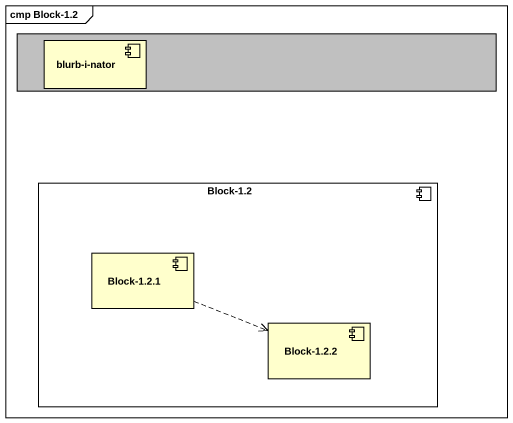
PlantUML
@startuml
mainframe cmp Block-1.2
rectangle " " as rectangle1 #C0C0C0 {
  component "blurb-i-nator" as blurb_i_nator
}
component "Block-1.2" as Block_1_2 {
  component "Block-1.2.1" as Block_1_2_1
  component "Block-1.2.2" as Block_1_2_2
}
Block_1_2_1 .right.> Block_1_2_2
@enduml
